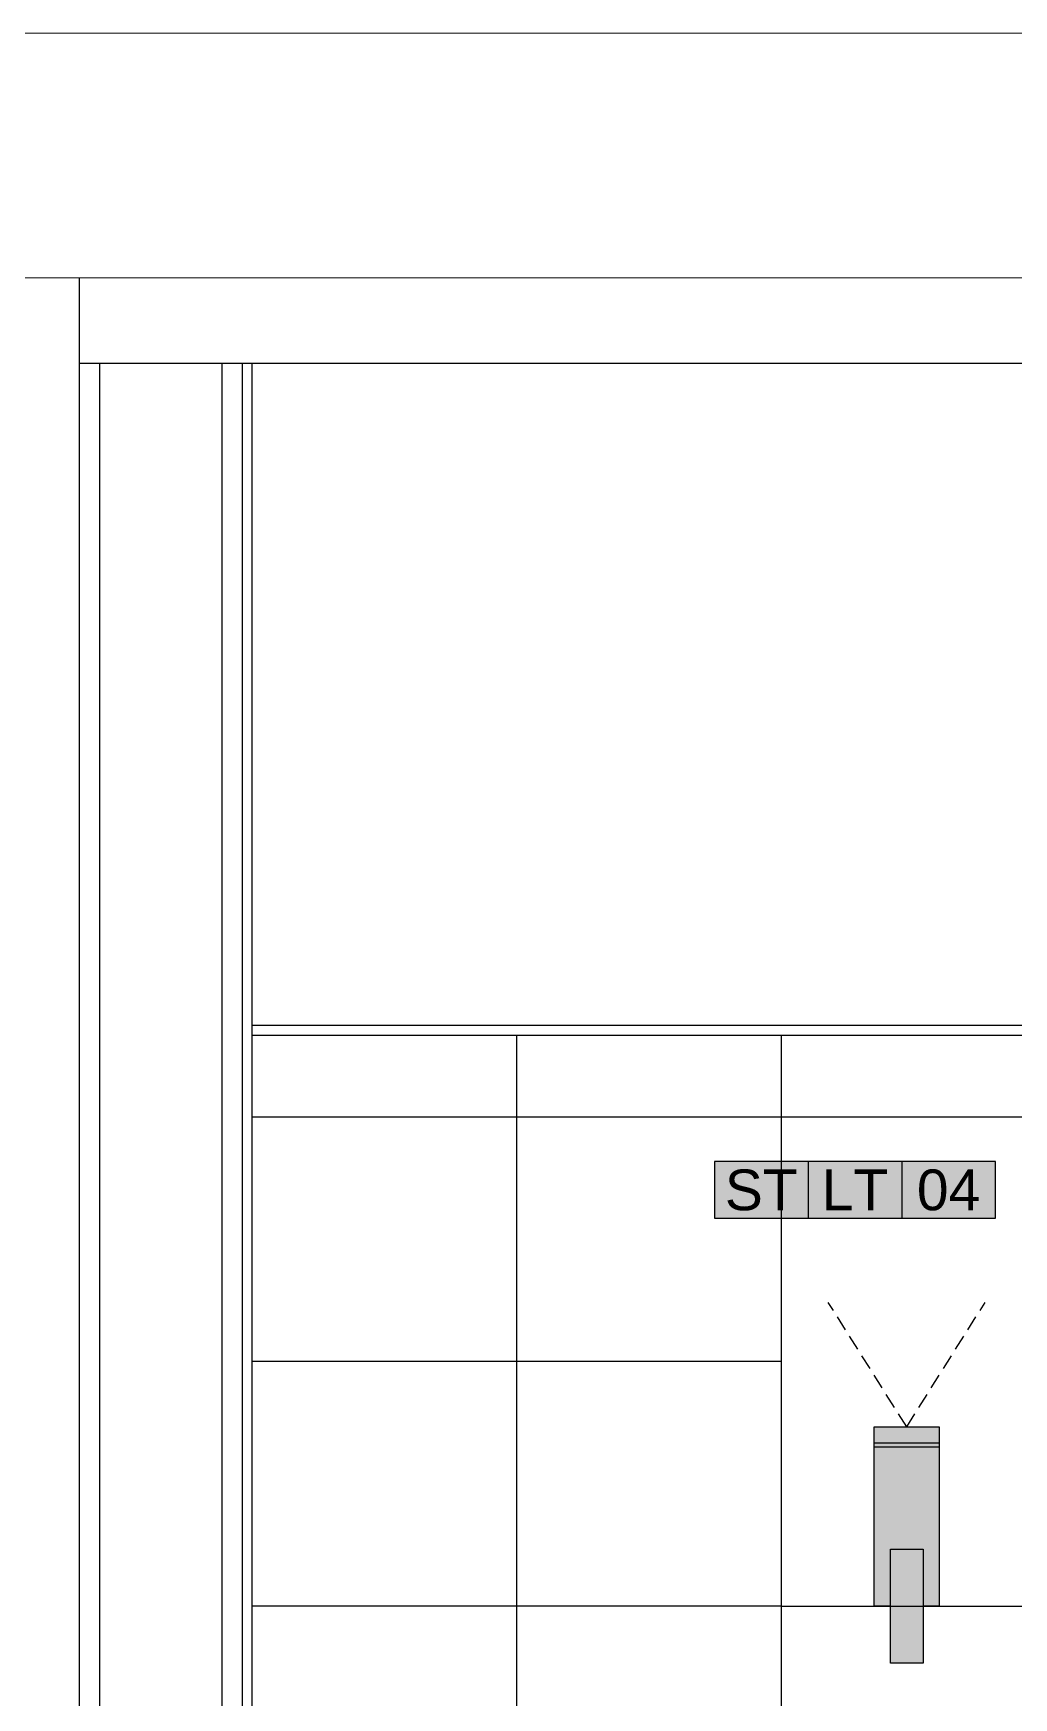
# Model space of a CAD drawing. Header units: centimetres. Extents: x -3207095 to 15275363, y -32656 to 4798027.
# Drawn here: x 709876.5 to 710056.9, y 4438151.5 to 4438457.9 of the extents above; entities that cross this region are included whole.
import ezdxf
from ezdxf.enums import TextEntityAlignment as Align

# ---------------------------------------------------------------- set-up
doc = ezdxf.new("R2010")
doc.units = ezdxf.units.CM
doc.linetypes.add('DUZ', pattern=[500, 500])
doc.linetypes.add('HIDDEN2', pattern=[0.1875, 0.125, -0.0625])
doc.layers.get('0').update_dxf_attribs({"color": 1, "linetype": 'DUZ'})
for name, color, linetype in [('a_asmatavan', 200, 'Continuous'), ('a_duvar_alcipan', 2, 'Continuous'), ('a_mobilya', 1, 'Continuous'), ('a_seramik', 241, 'Continuous'), ('a_yazi', 105, 'Continuous'), ('a_zemin_kaplama', 30, 'Continuous')]:
    doc.layers.add(name, color=color, linetype=linetype)
doc.layers.add('iç duvar', color=7, linetype='Continuous', lineweight=50)
doc.styles.add('KOD', font='arial.ttf')

# ---------------------------------------------------------------- blocks, each defined once
blk = doc.blocks.new('a_banyo_aplik')
h = blk.add_hatch(color=255)
h.paths.add_polyline_path([(40, 270), (40, 290), (-40, 290), (-40, 270)])
h.paths.add_polyline_path([(40, 265), (-40, 265), (-40, 70), (-20, 70), (-20, 140), (20, 140), (20, 70), (40, 70)])
h.paths.add_polyline_path([(20, 140), (-20, 140), (-20, 0), (20, 0)])
h.paths.add_polyline_path([(40, 265), (40, 270), (-40, 270), (-40, 265)])
for p, q in [((-40, 270), (40, 270)), ((-40, 265), (40, 265))]:
    blk.add_line(p, q)
at = {"linetype": 'HIDDEN2', "ltscale": 150}
for points in [[(0, 290), (-96.3, 442.7)], [(0, 290), (96.3, 442.7)]]:
    blk.add_lwpolyline(points, dxfattribs=at)
blk.add_lwpolyline([(20, 70), (40, 70), (40, 290), (-40, 290), (-40, 70), (-20, 70)])
blk.add_lwpolyline([(20, 140), (-20, 140), (-20, 0), (20, 0)], close=True)

msp = doc.modelspace()

# ---------------------------------------------------------------- hatches: boundary and pattern name
msp.add_hatch(color=255).paths.add_polyline_path([(710001.86, 4438239.77), (710053.61, 4438239.77), (710053.61, 4438250.23), (710001.86, 4438250.23)])

# ---------------------------------------------------------------- linework, layer by layer
at = {"layer": 'a_asmatavan'}
for p, q in [((710379.93, 4438275.27), (709916.73, 4438275.27)), ((710379.93, 4438273.39), (709916.73, 4438273.39))]:
    msp.add_line(p, q, dxfattribs=at)
at = {"layer": 'a_duvar_alcipan'}
for p, q in [((709884.93, 4438412.89), (709884.93, 4437898.39)), ((709914.93, 4438397.14), (709914.93, 4437898.39))]:
    msp.add_line(p, q, dxfattribs=at)
at = {"layer": 'a_duvar_alcipan', "color": 1}
for p, q in [((709888.68, 4438397.14), (709888.68, 4437898.39)), ((709911.18, 4438397.14), (709911.18, 4438037.88))]:
    msp.add_line(p, q, dxfattribs=at)
at = {"layer": 'a_seramik'}
for p, q in [((709916.73, 4438397.14), (709916.73, 4437898.39)), ((709965.48, 4437958.39), (709965.48, 4438273.39)), ((710014.23, 4437898.39), (710014.23, 4438273.39)), ((710014.23, 4438258.39), (709916.73, 4438258.39)), ((710226.33, 4438258.39), (710014.23, 4438258.39)), ((710014.23, 4438213.39), (709916.73, 4438213.39)), ((710014.23, 4438168.39), (709916.73, 4438168.39)), ((710014.23, 4438168.39), (710060.28, 4438168.39))]:
    msp.add_line(p, q, dxfattribs=at)
at = {"layer": 'a_yazi'}
for p, q in [((710019.11, 4438250.23), (710019.11, 4438239.77)), ((710036.36, 4438250.23), (710036.36, 4438239.77))]:
    msp.add_line(p, q, dxfattribs=at)
msp.add_lwpolyline([(710001.86, 4438239.77), (710053.61, 4438239.77), (710053.61, 4438250.23), (710001.86, 4438250.23)], close=True, dxfattribs=at)
at = {"layer": 'a_zemin_kaplama'}
msp.add_line((709884.93, 4438397.14), (711174.93, 4438397.14), dxfattribs=at)
at = {"layer": 'iç duvar', "color": 7, "lineweight": 18}
for p, q in [((709608.65, 4438457.89), (711174.93, 4438457.89)), ((709608.65, 4438412.89), (711174.93, 4438412.89))]:
    msp.add_line(p, q, dxfattribs=at)
msp.add_lwpolyline([(709608.65, 4438457.89), (711174.93, 4438457.89), (711174.93, 4438412.89), (709608.65, 4438412.89)], dxfattribs=at)

# ---------------------------------------------------------------- block references
at = {"layer": 'a_mobilya', "xscale": -0.1499999999994315, "yscale": 0.1499999999994315, "zscale": 0.1499999999994315}
msp.add_blockref('a_banyo_aplik', (710037.25, 4438157.89), dxfattribs=at)

# ---------------------------------------------------------------- texts
at = {"layer": 'a_yazi', "style": 'KOD'}
for tag, text, p in [('ST', 'ST', (710010.48, 4438245)), ('LT', 'LT', (710027.73, 4438245)), ('04', '01', (710044.95, 4438245))]:
    msp.add_attdef(tag, text=text, height=7.5, dxfattribs=at).set_placement(p, align=Align.MIDDLE)

doc.saveas('drawing.dxf')
